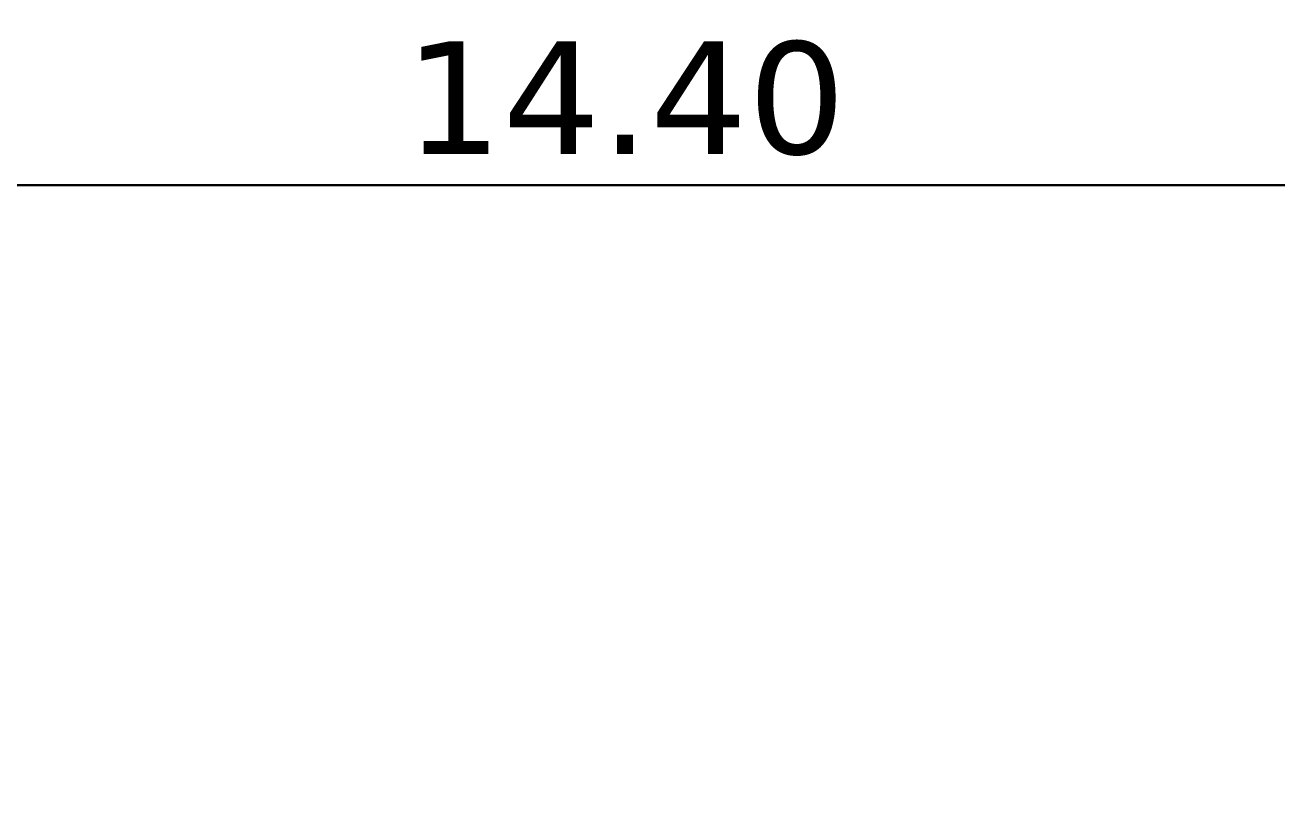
# Model space of a CAD drawing. Header units: metres. Extents: x 1161 to 1456, y 119 to 208.
# Drawn here: x 1166.49 to 1172.06, y 160.19 to 163.64 of the extents above; entities that cross this region are included whole.
import ezdxf

# ---------------------------------------------------------------- set-up
doc = ezdxf.new("R2010")
doc.units = ezdxf.units.M
doc.header["$MEASUREMENT"] = 0
doc.header["$PDMODE"] = 1
doc.header["$PDSIZE"] = -5
doc.layers.add('HAT', color=9, linetype='Continuous', lineweight=15)
doc.styles.get("Standard").update_dxf_attribs({"font": 'verdana.ttf'})
doc.dimstyles.new('app', dxfattribs={"dimtxt": 0.23, "dimasz": 0.1, "dimexe": 0.18, "dimexo": 0.0625, "dimgap": 0.09, "dimtad": 0, "dimzin": 0, "dimdsep": 46, "dimtxsty": 'Standard', "dimblk": 'OBLIQUE', "dimcen": 0.09, "dimse1": 1, "dimse2": 1, "dimclrd": 8, "dimclre": 8, "dimclrt": 6, "dimadec": 0, "dimazin": 0, "dimtfac": 1, "dimtofl": 0, "dimtmove": 0, "dimatfit": 3, "dimfxl": 0, "dimtolj": 1, "dimtzin": 0, "dimarcsym": 0})

# ---------------------------------------------------------------- blocks, each defined once
blk = doc.blocks.new('*D153')
at = {"layer": 'DEFPOINTS', "color": 0}
for p in [(1176.3604, 163.3107), (1161.9604, 162.9266), (1176.3604, 162.9266)]:
    blk.add_point(p, dxfattribs=at)
at = {"color": 6, "insert": (1169.1604, 163.3107), "char_height": 0.5, "attachment_point": 5}
blk.add_mtext('\\A1;14.40', dxfattribs=at)
blk = doc.blocks.new('_Oblique')
at = {"layer": 'HAT', "color": 0, "linetype": 'Continuous', "lineweight": -2}
blk.add_line((-0.5, -0.5), (0.5, 0.5), dxfattribs=at)

msp = doc.modelspace()

# ---------------------------------------------------------------- linework, layer by layer
msp.add_lwpolyline([(1161.9604, 162.9266), (1176.3604, 162.9266)])
msp.add_lwpolyline([(1161.9604, 130.6266), (1175.5568, 130.9367), (1176.3604, 162.9266), (1161.9604, 162.9266)], close=True)

# ---------------------------------------------------------------- dimensions: what is measured, and where the dimension line sits
dim = msp.add_aligned_dim(p1=(1161.9604, 162.9266), p2=(1176.3604, 162.9266), distance=0.3841, dimstyle='app', override={"dimtxt": 0.5, "dimsd1": 1, "dimsd2": 1})
dim.commit()
dim.dimension.update_dxf_attribs({"geometry": '*D153', "text_midpoint": (1169.1604, 163.3107)})

doc.saveas('drawing.dxf')
